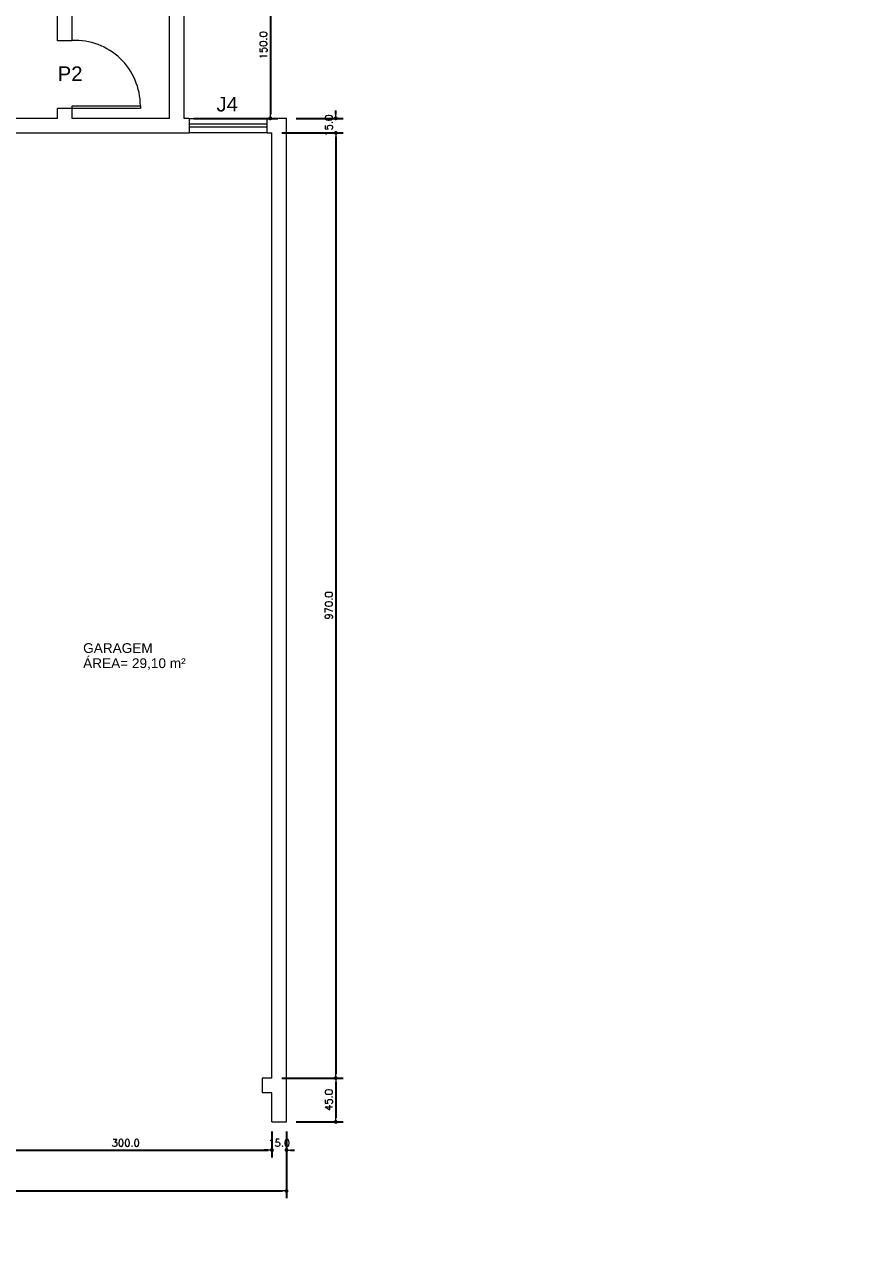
# Model space of a CAD drawing. Header units: millimetres. Extents: x 1206 to 2034, y 106 to 342.
# Drawn here: x 1796.33 to 1804.83, y 135.67 to 148.16 of the extents above; entities that cross this region are included whole.
import ezdxf

# ---------------------------------------------------------------- set-up
doc = ezdxf.new("R2010")
doc.units = ezdxf.units.MM
doc.header["$PDMODE"] = 34
doc.header["$PDSIZE"] = -5
doc.layers.get('0').update_dxf_attribs({"color": 1})
doc.layers.get('DEFPOINTS').update_dxf_attribs({"lineweight": 0})
for name, color, linetype, lineweight in [('AR-ALVENARIA', 7, 'Continuous', 9), ('AR-COTA', 1, 'Continuous', 5), ('AR-ESQUADRIA', 4, 'Continuous', 5), ('AR-PENA_010', 10, 'Continuous', 9), ('AR-TXT-AMBIENTE', 174, 'Continuous', 0), ('AR-TXT-ESPECIFICAÇÕES', 174, 'Continuous', 0), ('AR-TXT-ÁREA', 7, 'Continuous', 0)]:
    doc.layers.add(name, color=color, linetype=linetype, lineweight=lineweight)
doc.styles.add('50_COTAS', font='romans.shx', dxfattribs={"height": 0.075})
doc.styles.add('50_TXT 3', font='arial.ttf', dxfattribs={"height": 0.1})
doc.styles.add('ALLEX 1_25', font='arial.ttf', dxfattribs={"height": 0.05})
doc.dimstyles.new('COTA_50', dxfattribs={"dimscale": 500, "dimtxt": 0.16, "dimasz": 8e-05, "dimexe": 0.00015, "dimexo": 0.0002, "dimgap": 7e-05, "dimtad": 1, "dimdec": 1, "dimlfac": 100, "dimzin": 0, "dimdsep": 46, "dimtxsty": '50_COTAS', "dimblk1": 'DOT', "dimblk2": 'DOT', "dimsah": 1, "dimcen": 0.009, "dimclrd": 256, "dimclre": 256, "dimclrt": 7, "dimaunit": 1, "dimadec": 0, "dimazin": 0, "dimtfac": 0.05, "dimtdec": 1, "dimtix": 1, "dimtofl": 0, "dimtmove": 2, "dimatfit": 3, "dimldrblk": 'DOT', "dimfxl": 1, "dimtvp": 0.75, "dimtolj": 1, "dimtzin": 0, "dimarcsym": 0})

# ---------------------------------------------------------------- blocks, each defined once
blk = doc.blocks.new('_DOT')
at = {"color": 0, "linetype": 'ByBlock'}
blk.add_line((-0.5, 0), (-1, 0), dxfattribs=at)
at = {"color": 0, "linetype": 'ByBlock', "const_width": 0.5}
blk.add_lwpolyline([(-0.25, 0, 1), (0.25, 0, 1)], format="xyb", close=True, dxfattribs=at)
blk = doc.blocks.new('*D197')
at = {"layer": 'AR-COTA', "lineweight": -2, "transparency": 16777216}
for p, q in [((1795.872, 136.797), (1795.872, 136.533)), ((1798.872, 136.797), (1798.872, 136.533)), ((1795.912, 136.608), (1798.832, 136.608))]:
    blk.add_line(p, q, dxfattribs=at)
at = {"layer": 'DEFPOINTS', "color": 0, "transparency": 16777216}
for p in [(1795.872, 136.897), (1798.872, 136.897), (1798.872, 136.608)]:
    blk.add_point(p, dxfattribs=at)
at = {"layer": 'AR-COTA', "lineweight": -2, "transparency": 16777216, "xscale": 0.04, "yscale": 0.04, "zscale": 0.04, "rotation": 180}
blk.add_blockref('_DOT', (1795.872, 136.608), dxfattribs=at)
at = {"layer": 'AR-COTA', "lineweight": -2, "transparency": 16777216, "xscale": 0.04, "yscale": 0.04, "zscale": 0.04}
blk.add_blockref('_DOT', (1798.872, 136.608), dxfattribs=at)
at = {"layer": 'AR-COTA', "color": 7, "transparency": 16777216, "insert": (1797.372, 136.681), "char_height": 0.075, "attachment_point": 5, "style": '50_COTAS'}
blk.add_mtext('\\A1;300.0', dxfattribs=at)
blk = doc.blocks.new('*D198')
at = {"layer": 'AR-COTA', "lineweight": -2, "transparency": 16777216}
for p, q in [((1798.872, 136.797), (1798.872, 136.533)), ((1799.022, 136.797), (1799.022, 136.533)), ((1798.832, 136.608), (1798.792, 136.608)), ((1799.062, 136.608), (1799.102, 136.608))]:
    blk.add_line(p, q, dxfattribs=at)
at = {"layer": 'DEFPOINTS', "color": 0, "transparency": 16777216}
for p in [(1798.872, 136.897), (1799.022, 136.897), (1799.022, 136.608)]:
    blk.add_point(p, dxfattribs=at)
at = {"layer": 'AR-COTA', "lineweight": -2, "transparency": 16777216, "xscale": 0.04, "yscale": 0.04, "zscale": 0.04}
blk.add_blockref('_DOT', (1798.872, 136.608), dxfattribs=at)
at = {"layer": 'AR-COTA', "lineweight": -2, "transparency": 16777216, "xscale": 0.04, "yscale": 0.04, "zscale": 0.04, "rotation": 180}
blk.add_blockref('_DOT', (1799.022, 136.608), dxfattribs=at)
at = {"layer": 'AR-COTA', "color": 7, "transparency": 16777216, "insert": (1798.947, 136.681), "char_height": 0.075, "attachment_point": 5, "style": '50_COTAS'}
blk.add_mtext('\\A1;15.0', dxfattribs=at)
blk = doc.blocks.new('*D204')
at = {"layer": 'AR-COTA', "lineweight": -2, "transparency": 16777216}
for p, q in [((1786.522, 136.797), (1786.522, 136.113)), ((1799.022, 136.797), (1799.022, 136.113)), ((1786.562, 136.188), (1798.982, 136.188))]:
    blk.add_line(p, q, dxfattribs=at)
at = {"layer": 'DEFPOINTS', "color": 0, "transparency": 16777216}
for p in [(1786.522, 136.897), (1799.022, 136.897), (1799.022, 136.188)]:
    blk.add_point(p, dxfattribs=at)
at = {"layer": 'AR-COTA', "lineweight": -2, "transparency": 16777216, "xscale": 0.04, "yscale": 0.04, "zscale": 0.04, "rotation": 180}
blk.add_blockref('_DOT', (1786.522, 136.188), dxfattribs=at)
at = {"layer": 'AR-COTA', "lineweight": -2, "transparency": 16777216, "xscale": 0.04, "yscale": 0.04, "zscale": 0.04}
blk.add_blockref('_DOT', (1799.022, 136.188), dxfattribs=at)
at = {"layer": 'AR-COTA', "color": 7, "transparency": 16777216, "insert": (1792.772, 136.261), "char_height": 0.075, "attachment_point": 5, "style": '50_COTAS'}
blk.add_mtext('\\A1;1250.0', dxfattribs=at)
blk = doc.blocks.new('*D235')
at = {"layer": 'AR-COTA', "lineweight": -2, "transparency": 16777216}
for p, q in [((1797.922, 148.697), (1798.931, 148.697)), ((1798.856, 148.657), (1798.856, 147.237)), ((1798.072, 147.197), (1798.931, 147.197))]:
    blk.add_line(p, q, dxfattribs=at)
at = {"layer": 'DEFPOINTS', "color": 0, "transparency": 16777216}
for p in [(1797.822, 148.697), (1797.972, 147.197), (1798.856, 147.197)]:
    blk.add_point(p, dxfattribs=at)
at = {"layer": 'AR-COTA', "lineweight": -2, "transparency": 16777216, "xscale": 0.04, "yscale": 0.04, "zscale": 0.04}
for p, rotation in [((1798.856, 148.697), 90), ((1798.856, 147.197), 270)]:
    blk.add_blockref('_DOT', p, dxfattribs=dict(at, rotation=rotation))
at = {"layer": 'AR-COTA', "color": 7, "transparency": 16777216, "insert": (1798.784, 147.947), "char_height": 0.075, "attachment_point": 5, "rotation": 90, "style": '50_COTAS'}
blk.add_mtext('\\A1;150.0', dxfattribs=at)
blk = doc.blocks.new('*D236')
at = {"layer": 'AR-COTA', "lineweight": -2, "transparency": 16777216}
for p, q in [((1799.122, 147.197), (1799.602, 147.197)), ((1799.527, 147.237), (1799.527, 147.277)), ((1798.972, 147.047), (1799.602, 147.047)), ((1799.527, 147.007), (1799.527, 146.967))]:
    blk.add_line(p, q, dxfattribs=at)
at = {"layer": 'DEFPOINTS', "color": 0, "transparency": 16777216}
for p in [(1799.022, 147.197), (1798.872, 147.047), (1799.527, 147.047)]:
    blk.add_point(p, dxfattribs=at)
at = {"layer": 'AR-COTA', "lineweight": -2, "transparency": 16777216, "xscale": 0.04, "yscale": 0.04, "zscale": 0.04}
for p, rotation in [((1799.527, 147.197), 270), ((1799.527, 147.047), 90)]:
    blk.add_blockref('_DOT', p, dxfattribs=dict(at, rotation=rotation))
at = {"layer": 'AR-COTA', "color": 7, "transparency": 16777216, "insert": (1799.455, 147.122), "char_height": 0.075, "attachment_point": 5, "rotation": 90, "style": '50_COTAS'}
blk.add_mtext('\\A1;15.0', dxfattribs=at)
blk = doc.blocks.new('*D237')
at = {"layer": 'AR-COTA', "lineweight": -2, "transparency": 16777216}
for p, q in [((1798.972, 147.047), (1799.602, 147.047)), ((1799.527, 147.007), (1799.527, 137.387)), ((1798.972, 137.347), (1799.602, 137.347))]:
    blk.add_line(p, q, dxfattribs=at)
at = {"layer": 'DEFPOINTS', "color": 0, "transparency": 16777216}
for p in [(1798.872, 147.047), (1798.872, 137.347), (1799.527, 137.347)]:
    blk.add_point(p, dxfattribs=at)
at = {"layer": 'AR-COTA', "lineweight": -2, "transparency": 16777216, "xscale": 0.04, "yscale": 0.04, "zscale": 0.04}
for p, rotation in [((1799.527, 147.047), 90), ((1799.527, 137.347), 270)]:
    blk.add_blockref('_DOT', p, dxfattribs=dict(at, rotation=rotation))
at = {"layer": 'AR-COTA', "color": 7, "transparency": 16777216, "insert": (1799.455, 142.197), "char_height": 0.075, "attachment_point": 5, "rotation": 90, "style": '50_COTAS'}
blk.add_mtext('\\A1;970.0', dxfattribs=at)
blk = doc.blocks.new('*D238')
at = {"layer": 'AR-COTA', "lineweight": -2, "transparency": 16777216}
for p, q in [((1798.972, 137.347), (1799.602, 137.347)), ((1799.527, 137.307), (1799.527, 136.937)), ((1799.122, 136.897), (1799.602, 136.897))]:
    blk.add_line(p, q, dxfattribs=at)
at = {"layer": 'DEFPOINTS', "color": 0, "transparency": 16777216}
for p in [(1798.872, 137.347), (1799.022, 136.897), (1799.527, 136.897)]:
    blk.add_point(p, dxfattribs=at)
at = {"layer": 'AR-COTA', "lineweight": -2, "transparency": 16777216, "xscale": 0.04, "yscale": 0.04, "zscale": 0.04}
for p, rotation in [((1799.527, 137.347), 90), ((1799.527, 136.897), 270)]:
    blk.add_blockref('_DOT', p, dxfattribs=dict(at, rotation=rotation))
at = {"layer": 'AR-COTA', "color": 7, "transparency": 16777216, "insert": (1799.455, 137.122), "char_height": 0.075, "attachment_point": 5, "rotation": 90, "style": '50_COTAS'}
blk.add_mtext('\\A1;45.0', dxfattribs=at)

msp = doc.modelspace()

# ---------------------------------------------------------------- linework, layer by layer
at = {"layer": 'AR-ALVENARIA'}
for p, q in [((1796.6719, 147.9942), (1796.6719, 150.2468)), ((1797.9719, 147.1968), (1797.9719, 148.8468)), ((1796.8219, 147.9942), (1796.8219, 148.6968)), ((1797.8219, 147.1968), (1797.8219, 148.6968)), ((1796.6719, 147.9942), (1796.6719, 147.9968)), ((1796.6719, 147.9968), (1796.8219, 147.9968)), ((1796.6719, 147.1968), (1795.7219, 147.1968)), ((1796.6719, 147.1968), (1796.6719, 147.2968)), ((1796.8219, 147.2968), (1796.6719, 147.2968)), ((1796.8219, 147.1968), (1796.8219, 147.2968)), ((1796.8219, 147.1968), (1796.8219, 147.2968)), ((1797.8219, 147.1968), (1796.8219, 147.1968)), ((1798.0219, 147.1968), (1797.9719, 147.1968)), ((1798.0219, 147.1968), (1798.0219, 147.0468)), ((1799.0219, 147.1968), (1798.8219, 147.1968)), ((1798.8219, 147.0468), (1798.8219, 147.1968)), ((1799.0219, 136.8968), (1799.0219, 147.1968)), ((1795.8719, 147.0468), (1798.0219, 147.0468)), ((1798.8219, 147.0468), (1798.8719, 147.0468)), ((1798.8719, 137.3468), (1798.8719, 147.0468)), ((1798.8719, 137.3468), (1798.7719, 137.3468)), ((1798.7719, 137.3468), (1798.7719, 137.1968)), ((1798.8719, 137.1968), (1798.7719, 137.1968)), ((1798.8719, 136.8968), (1798.8719, 137.1968)), ((1798.8719, 136.8968), (1799.0219, 136.8968))]:
    msp.add_line(p, q, dxfattribs=at)
at = {"layer": 'AR-ESQUADRIA'}
for p, q in [((1798.0219, 147.1968), (1798.8219, 147.1968)), ((1798.8219, 147.1368), (1798.0219, 147.1368)), ((1798.8219, 147.1068), (1798.0219, 147.1068)), ((1798.8219, 147.0468), (1798.0219, 147.0468))]:
    msp.add_line(p, q, dxfattribs=at)
msp.add_lwpolyline([(1796.8219, 147.3268), (1797.5219, 147.3268), (1797.5219, 147.2968), (1796.8219, 147.2968)], close=True, dxfattribs=at)
msp.add_arc((1796.8512, 147.3268), 0.6706, 360, 92.5089, dxfattribs=at)
at = {"layer": 'AR-PENA_010'}
msp.add_circle((1802.5104, 142.7069), 27.7888, dxfattribs=at)

# ---------------------------------------------------------------- texts
at = {"layer": 'AR-TXT-AMBIENTE', "insert": (1796.9345, 141.8102), "char_height": 0.1, "attachment_point": 1, "style": '50_TXT 3'}
msp.add_mtext_dynamic_manual_height_columns('GARAGEM', width=14.364558, gutter_width=10, heights=[0], dxfattribs=at)
at = {"layer": 'AR-TXT-ESPECIFICAÇÕES', "color": 7, "style": 'ALLEX 1_25'}
for s, p in [('P2', (1796.6724, 147.5799)), ('J4', (1798.3028, 147.2675))]:
    msp.add_text(s, height=0.15, dxfattribs=at).set_placement(p)
at = {"layer": 'AR-TXT-ÁREA', "insert": (1796.9345, 141.655), "char_height": 0.1, "attachment_point": 1, "style": '50_TXT 3'}
msp.add_mtext_dynamic_manual_height_columns('ÁREA= 29,10 m²', width=14.364558, gutter_width=10, heights=[0], dxfattribs=at)

# ---------------------------------------------------------------- dimensions: what is measured, and where the dimension line sits
at = {"layer": 'AR-COTA'}
for base, p1, p2, picture, middle in [((1798.8563, 147.1968), (1797.8219, 148.6968), (1797.9719, 147.1968), '*D235', (1798.7838, 147.9468)), ((1799.5272, 147.0468), (1799.0219, 147.1968), (1798.8719, 147.0468), '*D236', (1799.4547, 147.1218)), ((1799.5272, 137.3468), (1798.8719, 147.0468), (1798.8719, 137.3468), '*D237', (1799.4547, 142.1968)), ((1799.5272, 136.8968), (1798.8719, 137.3468), (1799.0219, 136.8968), '*D238', (1799.4547, 137.1218))]:
    dim = msp.add_linear_dim(base=base, p1=p1, p2=p2, angle=90, dimstyle='COTA_50', dxfattribs=at)
    dim.commit()
    dim.dimension.update_dxf_attribs({"geometry": picture, "text_midpoint": middle})
for base, p1, p2, picture, middle in [((1799.0219, 136.1882), (1786.5219, 136.8968), (1799.0219, 136.8968), '*D204', (1792.7719, 136.2607)), ((1798.8719, 136.6083), (1795.8719, 136.8968), (1798.8719, 136.8968), '*D197', (1797.3719, 136.6808)), ((1799.0219, 136.6083), (1798.8719, 136.8968), (1799.0219, 136.8968), '*D198', (1798.9469, 136.6808))]:
    dim = msp.add_linear_dim(base=base, p1=p1, p2=p2, dimstyle='COTA_50', dxfattribs=at)
    dim.commit()
    dim.dimension.update_dxf_attribs({"geometry": picture, "text_midpoint": middle})

doc.saveas('drawing.dxf')
